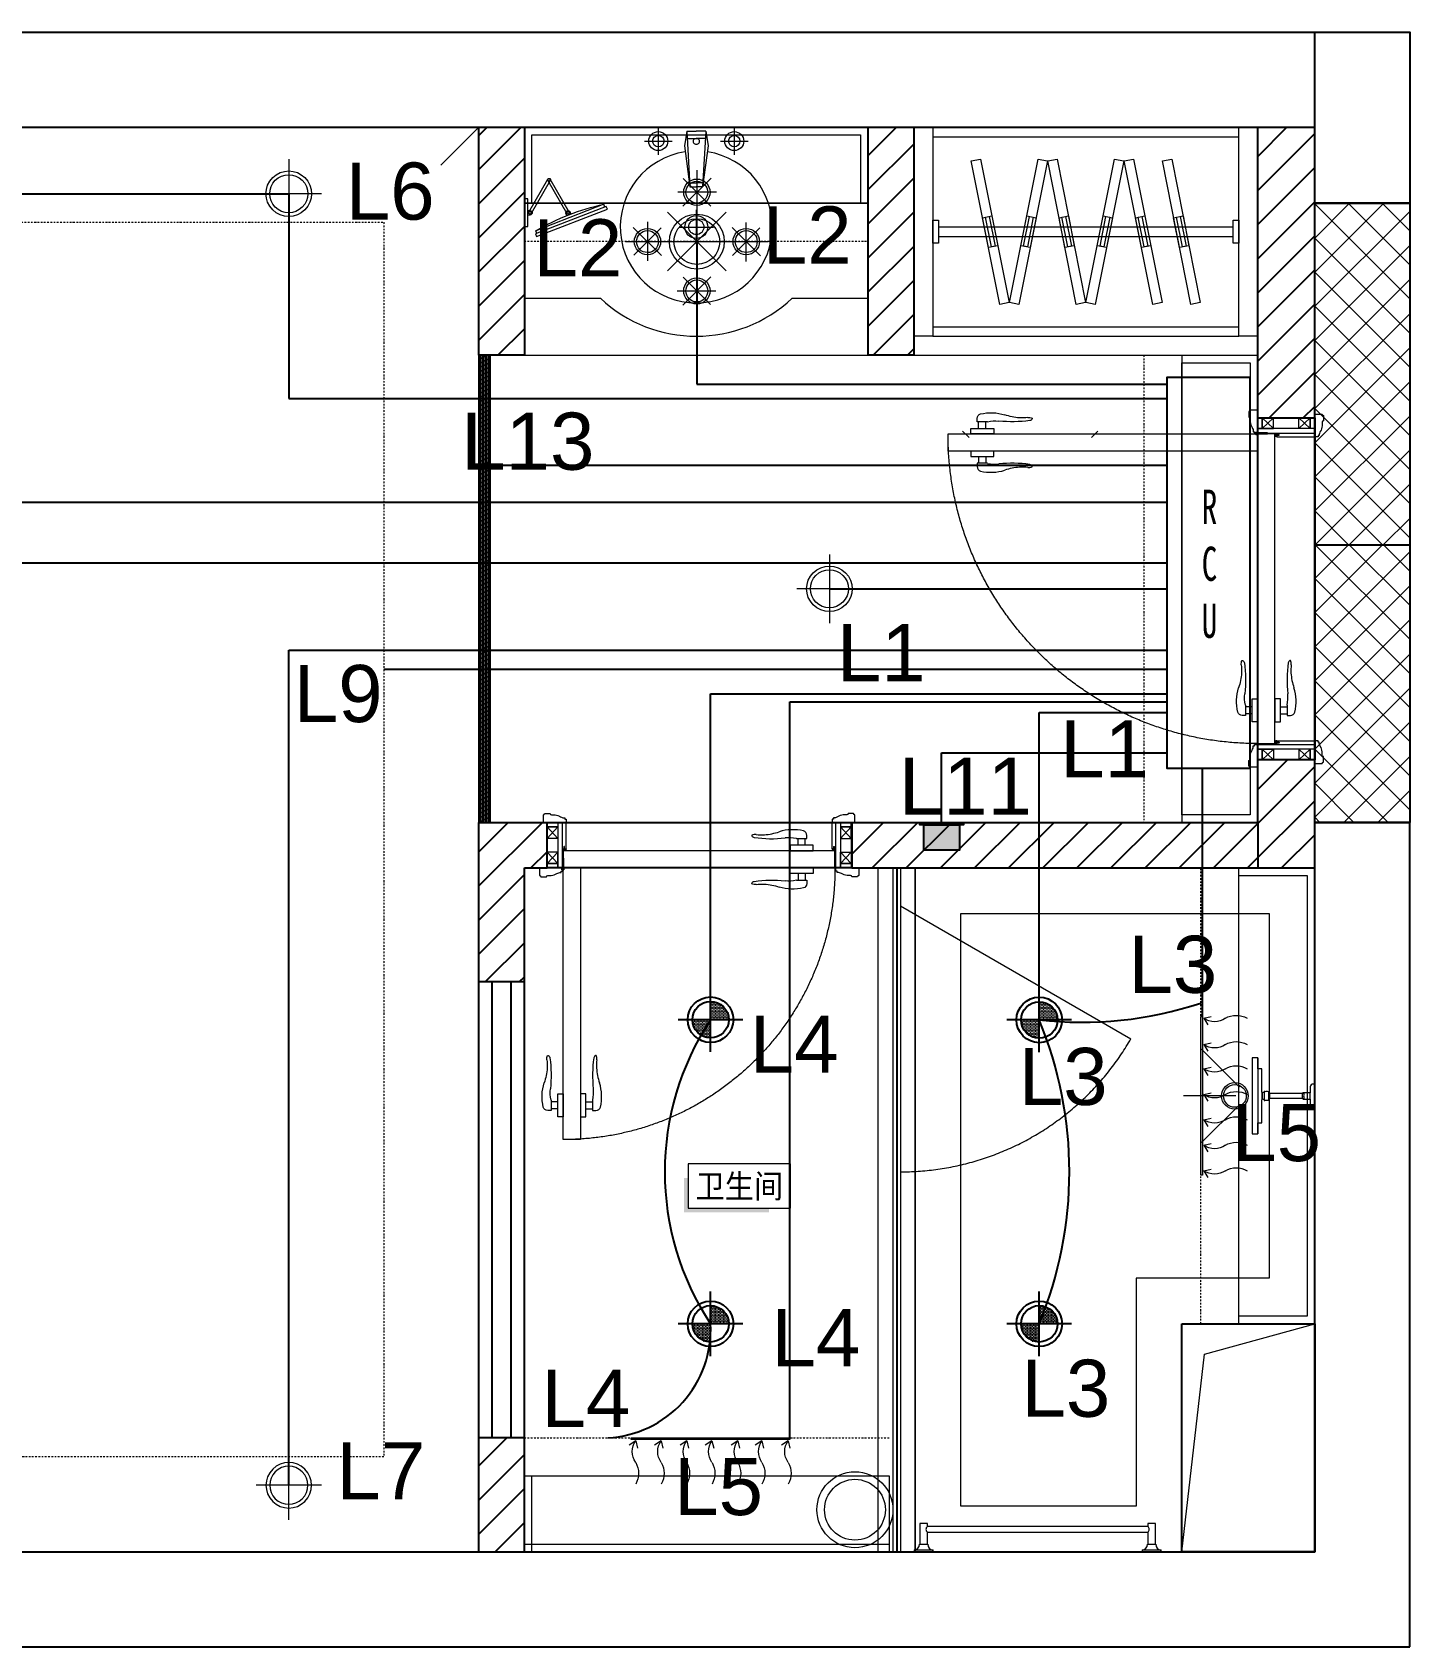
# Model space of a CAD drawing. Header units: millimetres. Extents: x 130143 to 328923, y 19139 to 134795.
# Drawn here: x 186098 to 191535, y 30857 to 37232 of the extents above; entities that cross this region are included whole.
import ezdxf
from ezdxf.enums import TextEntityAlignment as Align

# ---------------------------------------------------------------- set-up
doc = ezdxf.new("R2010")
doc.units = ezdxf.units.MM
doc.header["$LTSCALE"] = 10
for name, pattern in [('ACAD_ISO03W100', [30, 12, -18]), ('DASH', [8.89, 6.35, -2.54]), ('DASHDOT2', [12.7, 6.35, -3.175, 0, -3.175]), ('DOTE', [61.468, 50.8, -5.08, 0.508, -5.08]), ('HIDDEN', [9.525, 6.35, -3.175])]:
    doc.linetypes.add(name, pattern=pattern)
doc.layers.get('Defpoints').update_dxf_attribs({"color": 250})
for name, color, linetype in [('EM-开关插座(0.12)-DOM', 61, 'Continuous'), ('T★★05-天花灯具', 4, 'Continuous'), ('WALL_NEW【新建墙体】', 4, 'Continuous'), ('WALL_REMOVE【拆除墙体】', 6, 'Continuous'), ('WALL【墙体】', 7, 'Continuous'), ('新建墙体图', 255, 'Continuous')]:
    doc.layers.add(name, color=color, linetype=linetype)
for name, color, linetype, lineweight in [('FC-Doorsill【门槛线】', 8, 'Continuous', 0), ('FC-Hatch【平面填充】', 250, 'Continuous', 0), ('FC-Material【地坪分割线】', 138, 'Continuous', 0), ('FF-Door【门】', 51, 'Continuous', 0), ('FF-FIXT【洁具】', 31, 'Continuous', 0), ('FF-MT【门套】', 20, 'Continuous', 0), ('FF-Text【平面文字】', 2, 'Continuous', 0), ('FF-【活动成品家具】', 51, 'Continuous', 0), ('Fine【细线】', 250, 'Continuous', 0), ('RC-Lamplight【灯带】', 205, 'DASHDOT2', 0), ('RC-Lamps【天花灯具】', 2, 'Continuous', 0), ('RC-Modelling【天花造型】', 30, 'Continuous', 0), ('邦威智能化', 7, 'Continuous', 18)]:
    doc.layers.add(name, color=color, linetype=linetype, lineweight=lineweight)
doc.styles.get("Standard").update_dxf_attribs({"font": 'arial.ttf'})
doc.styles.add('文字', font='')
doc.styles.add('标准', font='', dxfattribs={"width": 0.667})
doc.styles.get('文字').set_extended_font_data('SimSun')
doc.styles.get('标准').set_extended_font_data('仿宋_gb2312')

# ---------------------------------------------------------------- blocks, each defined once
blk = doc.blocks.new('花洒平面')
at = {"color": 8}
for p, q in [((0, 207.8), (0, 345.7)), ((-23.2, 198.2), (-122.7, 297.6)), ((23.2, 198.2), (122.7, 297.6)), ((100, 150), (-100, 150)), ((10, 139.4), (-10, 139.4)), ((9.5, 133.4), (-9.5, 133.4)), ((7.6, 138.4), (-7.5, 138.4)), ((11, 121.4), (-11, 121.4)), ((6, 119.4), (-6, 119.4)), ((-8.5, 12), (8.5, 12)), ((-6.5, 32), (6.5, 32))]:
    blk.add_line(p, q, dxfattribs=at)
blk.add_lwpolyline([(11, 131.4, 0.992115), (11, 133.4), (9.5, 133.4, 0.130917), (7.6, 138.4), (9.5, 138.4, 0.413995), (10, 139.4), (71.3, 139.4), (71.3, 150), (100, 150), (100, 165), (-100, 165), (-100, 150), (-71.3, 150), (-71.3, 139.4), (-10, 139.4, 0.413995), (-9.5, 138.4), (-7.5, 138.4, 0.130917), (-9.5, 133.4), (-11, 133.4, 0.992115), (-11, 131.4, 0.003958), (-11, 131.4, 0.080962), (-11, 121.4, 1), (-11, 119.4), (-6, 119.4), (-6, 32), (-6.5, 32, 0.414214), (-8.5, 30), (-8.5, 12), (-21, 12, 0.261972), (-31, 7), (-31, 0), (31, 0), (31, 7, 0.261972), (21, 12), (8.5, 12), (8.5, 30, 0.414214), (6.5, 32), (6, 32), (6, 119.4), (11, 119.4, 1), (11, 121.4, 0.080962), (11, 131.4)], format="xyb")
blk.add_lwpolyline([(8.5, 30, -0.375464), (2.6, 29, 0.238002), (-2.6, 29, -0.375464), (-8.5, 30)], format="xyb", dxfattribs=at)
for radius in [35, 30]:
    blk.add_circle((0, 210), radius, dxfattribs=at)
blk = doc.blocks.new('DOORBLK101')
blk.add_line((-0.5, 0), (0, 0.866))
at = {"color": 8, "linetype": 'HIDDEN', "ltscale": 10}
blk.add_arc((-0.5, 0), 1, 0, 60, dxfattribs=at)
blk = doc.blocks.new('hlw_3_1200_120')
for p, q in [((-0.5, 0.05), (0.5, 0.05)), ((-0.5, -0.05), (0.5, -0.05))]:
    blk.add_line(p, q)
at = {"linetype": 'HIDDEN', "ltscale": 15}
for p, q in [((-0.5, 0.0208), (0.5, 0.0208)), ((-0.5, -0.0208), (0.5, -0.0208))]:
    blk.add_line(p, q, dxfattribs=at)
blk = doc.blocks.new('门套线03')
at = {"ltscale": 100}
blk.add_lwpolyline([(60, 0), (60, 19.7, -0.339185), (56.6, 23.1), (42, 23.1, -0.360475), (38.5, 19.7), (29.2, 19.7, 0.137802), (14.5, 14.7, -0.16589), (3.4, 11.9), (3.4, 8.7), (0, 8.7), (0, 0)], format="xyb", close=True, dxfattribs=at)
blk = doc.blocks.new('HL_Door_Hinge')
at = {"color": 0, "linetype": 'DOTE', "ltscale": 0.04}
for p, q in [((-4, 3), (4, 3)), ((0, -1), (0, 7))]:
    blk.add_line(p, q, dxfattribs=at)
at = {"color": 0, "linetype": 'DASH', "ltscale": 5}
for p, q in [((-2, -26), (-2, 0.8)), ((-0.5, -26), (-0.5, 0)), ((0.5, -26), (0.5, 0)), ((2, -26), (2, 0.8)), ((-0.5, -26), (-2, -26)), ((0.5, -26), (2, -26))]:
    blk.add_line(p, q, dxfattribs=at)
for radius in [3, 2]:
    blk.add_circle((0, 3), radius, dxfattribs=at)
blk = doc.blocks.new('HL_Door_Seal')
at = {"color": 0}
for p, q in [((5, 0), (-5, 0)), ((-1, 6), (-0.5, 6.5)), ((-1, 6), (-0.5, 6)), ((-1, 5.5), (-0.5, 6)), ((-1, 5.5), (-0.5, 5.5)), ((-1, 5), (-0.5, 5.5)), ((-1, 4.5), (-0.5, 5)), ((-1, 5), (-0.5, 5)), ((-1, 4.5), (-0.5, 4.5)), ((-1, 4), (-0.5, 4.5)), ((-1, 4), (-0.5, 4)), ((-1, 3.5), (-0.5, 4)), ((-1, 3.5), (-0.5, 3.5)), ((-1, 3), (-0.5, 3.5)), ((-1, 3), (-0.5, 3)), ((-1, 2.5), (-0.5, 3)), ((-1, 2.5), (-0.5, 2.5)), ((-1, 2), (-0.5, 2.5)), ((-1, 2), (-0.5, 2)), ((-1, 1.5), (-0.5, 2)), ((-1, 1.5), (-0.5, 1.5)), ((-1, 1), (-0.5, 1.5)), ((-1, 1), (-0.5, 1)), ((-1, 0.5), (-0.5, 1)), ((-1, 0.5), (-0.5, 0.5)), ((-1, 0), (-0.5, 0.5)), ((-0.5, 6.5), (0.5, 6.5)), ((1, 6), (0.5, 6.5)), ((1, 6), (0.5, 6)), ((1, 5.5), (0.5, 6)), ((1, 5.5), (0.5, 5.5)), ((1, 5), (0.5, 5.5)), ((1, 5), (0.5, 5)), ((1, 4.5), (0.5, 5)), ((1, 4.5), (0.5, 4.5)), ((1, 4), (0.5, 4.5)), ((1, 4), (0.5, 4)), ((1, 3.5), (0.5, 4)), ((1, 3.5), (0.5, 3.5)), ((1, 3), (0.5, 3.5)), ((1, 3), (0.5, 3)), ((1, 2.5), (0.5, 3)), ((1, 2.5), (0.5, 2.5)), ((1, 2), (0.5, 2.5)), ((1, 2), (0.5, 2)), ((1, 1.5), (0.5, 2)), ((1, 1.5), (0.5, 1.5)), ((1, 1), (0.5, 1.5)), ((1, 1), (0.5, 1)), ((1, 0.5), (0.5, 1)), ((1, 0.5), (0.5, 0.5)), ((1, 0), (0.5, 0.5))]:
    blk.add_line(p, q, dxfattribs=at)
blk.add_lwpolyline([(-3.9, -1, 0.774597), (3.9, -1)], format="xyb", close=True, dxfattribs=at)
blk.add_arc((0, 0), 5, 180, 0.0005, dxfattribs=at)
blk = doc.blocks.new('门把手02')
at = {"color": 250}
for p, q in [((-30.4, 14.6), (-15.2, 14.6)), ((-30.4, 0), (-30.4, 14.6)), ((30.4, 0), (-30.4, 0)), ((-15.2, 14.6), (19.6, 14.6)), ((-15.2, 14.6), (19.6, 14.6)), ((-13.5, 32.2), (-13.5, 40.9)), ((12.9, 32.2), (-13.5, 32.2)), ((-9.4, 14.6), (-9.4, 32.2)), ((9.4, 14.6), (9.4, 32.2)), ((19.6, 14.6), (30.4, 14.6)), ((30.4, 14.6), (30.4, 0))]:
    blk.add_line(p, q, dxfattribs=at)
at = {"color": 250, "extrusion": (0, 0, -1)}
for centre, major_axis, start_param, end_param in [((-1.3, 40.9), (-8.59, 8.59), 5.497787, 6.813202), ((23.4, -64.1), (-0.1, 120), -0.233047, 0.306451), ((107.8, 189.2), (1.8, 147), 3.194781, 3.464277), ((105.2, 172), (-91.7, 91.7), 3.813778, 3.981187), ((122.5, 24), (-13.7, 13.7), 0.647464, 1.248663), ((12.9, 37.2), (3.58, 3.58), 2.124304, 2.356194), ((33.8, -51.4), (0, 86), -0.231441, 0.114669), ((79.3, 368.4), (-0.1, 336.3), 3.005111, 3.247916), ((124, 43.6), (5.92, 5.92), 1.238085, 2.228964), ((130.6, 40.4), (-0.729, 0.729), 1.325662, 2.819982)]:
    blk.add_ellipse(centre, major_axis=major_axis, ratio=1, start_param=start_param, end_param=end_param, dxfattribs=at)
blk = doc.blocks.new('hld_1_720_120_门把手02_门套线03_45_0_0_3_40_0_1_1')
at = {"layer": 'FC-Doorsill【门槛线】'}
for p, q in [((-0.5, 0.075), (0.5, 0.075)), ((-0.5, -0.075), (0.5, -0.075))]:
    blk.add_line(p, q, dxfattribs=at)
at = {"layer": 'FF-Door【门】'}
blk.add_lwpolyline([(-0.446875, 0.075), (-0.390625, 0.075), (-0.390625, 0.96875), (-0.446875, 0.96875)], close=True, dxfattribs=at)
at = {"layer": 'FF-Door【门】', "color": 250, "linetype": 'ACAD_ISO03W100', "ltscale": 0.104167}
blk.add_lwpolyline([(-0.446875, 0.075), (0.446875, 0.075), (0.446875, 0.01875), (-0.446875, 0.01875)], close=True, dxfattribs=at)
at = {"layer": 'FF-Door【门】', "color": 8, "linetype": 'HIDDEN', "ltscale": 60}
blk.add_arc((-0.446875, 0.075), 0.89375, 0, 90, dxfattribs=at)
at = {"layer": 'FF-MT【门套】', "color": 250}
for p, q in [((-0.465, 0.06), (-0.5, 0.0225)), ((-0.465, 0.0225), (-0.5, 0.06)), ((0.465, 0.06), (0.5, 0.0225)), ((0.465, 0.0225), (0.5, 0.06)), ((-0.5, -0.0225), (-0.465, -0.06)), ((-0.5, -0.06), (-0.465, -0.0225)), ((0.5, -0.0225), (0.465, -0.06)), ((0.5, -0.06), (0.465, -0.0225))]:
    blk.add_line(p, q, dxfattribs=at)
for points in [[(-0.5, 0.075), (-0.465, 0.075), (-0.465, 0.06), (-0.5, 0.06)], [(-0.465, 0.06), (-0.465, 0.0225), (-0.5, 0.0225), (-0.5, 0.06)], [(-0.465, 0.075), (-0.45, 0.075), (-0.45, -0.075), (-0.465, -0.075)], [(0.465, 0.075), (0.45, 0.075), (0.45, -0.075), (0.465, -0.075)], [(0.5, 0.075), (0.465, 0.075), (0.465, 0.06), (0.5, 0.06)], [(0.465, 0.06), (0.465, 0.0225), (0.5, 0.0225), (0.5, 0.06)], [(-0.5, -0.0225), (-0.5, -0.06), (-0.465, -0.06), (-0.465, -0.0225)], [(0.5, -0.0225), (0.5, -0.06), (0.465, -0.06), (0.465, -0.0225)], [(-0.5, -0.075), (-0.465, -0.075), (-0.465, -0.06), (-0.5, -0.06)], [(0.5, -0.075), (0.465, -0.075), (0.465, -0.06), (0.5, -0.06)]]:
    blk.add_lwpolyline(points, close=True, dxfattribs=at)
at = {"layer": 'FF-MT【门套】'}
for points in [[(-0.5, 0.075), (-0.45, 0.075), (-0.45, 0.0125), (-0.4375, 0.0125), (-0.4375, -0.075), (-0.5, -0.075)], [(0.5, 0.075), (0.45, 0.075), (0.45, 0.0125), (0.4375, 0.0125), (0.4375, -0.075), (0.5, -0.075)]]:
    blk.add_lwpolyline(points, close=True, dxfattribs=at)
at = {"layer": 'FF-Door【门】', "color": 250, "yscale": 0.00125, "zscale": 0.00125}
for name, p, xscale, rotation in [('门把手02', (-0.446875, 0.85625), -0.00125, 90.00000000000593), ('门把手02', (-0.390625, 0.85625), 0.00125, 270.0000000000178), ('HL_Door_Seal', (-0.44375, 0.0125), 0.00125, 180.0000000000119), ('HL_Door_Seal', (0.44375, 0.0125), -0.00125, 180)]:
    blk.add_blockref(name, p, dxfattribs=dict(at, xscale=xscale, rotation=rotation))
at = {"layer": 'FF-Door【门】', "color": 250, "zscale": 0.00125}
for name, p, xscale, yscale in [('门把手02', (0.3375, 0.075), -0.00125, 0.00125), ('HL_Door_Hinge', (-0.448437, 0.075), 0.00125, 0.00125), ('门把手02', (0.3375, 0.01875), -0.00125, -0.00125)]:
    blk.add_blockref(name, p, dxfattribs=dict(at, xscale=xscale, yscale=yscale))
at = {"layer": 'FF-MT【门套】', "zscale": 0.00125}
for p, xscale, yscale in [((-0.45, 0.075), -0.00125, 0.00125), ((0.45, 0.075), 0.00125, 0.00125), ((-0.4375, -0.075), -0.00125, -0.00125), ((0.4375, -0.075), 0.00125, -0.00125)]:
    blk.add_blockref('门套线03', p, dxfattribs=dict(at, xscale=xscale, yscale=yscale))
blk = doc.blocks.new('*U127')
at = {"color": 150}
blk.add_lwpolyline([(-5.38, -2.34), (5.38, -2.34), (5.38, 2.33), (-5.38, 2.33), (-5.38, -2.34)], dxfattribs=at)
at = {"color": 150, "ltscale": 4}
for points in [[(-5.38, 0.83), (-5.83, 0.83), (-5.38, -2.34), (-5.83, -2.79)], [(3.13, -2.34), (3.13, -2.79), (-5.38, -2.34), (-5.83, -2.79)]]:
    blk.add_solid(points, dxfattribs=at)
at = {"color": 2, "ltscale": 4, "style": '文字', "width": 0.9, "flags": 8}
blk.add_attdef('功能区文字', text='', height=2.5, dxfattribs=at).set_placement((0.01, -0.03), align=Align.MIDDLE_CENTER)
blk = doc.blocks.new('hld_1_820_150_门把手02_门套线03_45_0_0_3_40_0_1_1')
at = {"layer": 'FC-Doorsill【门槛线】'}
for p, q in [((-0.5, 0.0833), (0.5, 0.0833)), ((-0.5, -0.0833), (0.5, -0.0833))]:
    blk.add_line(p, q, dxfattribs=at)
at = {"layer": 'FF-Door【门】'}
blk.add_lwpolyline([(-0.4528, 0.0833), (-0.4028, 0.0833), (-0.4028, 0.9889), (-0.4528, 0.9889)], close=True, dxfattribs=at)
at = {"layer": 'FF-Door【门】', "color": 250, "linetype": 'ACAD_ISO03W100', "ltscale": 0.104167}
blk.add_lwpolyline([(-0.4528, 0.0833), (0.4528, 0.0833), (0.4528, 0.0333), (-0.4528, 0.0333)], close=True, dxfattribs=at)
at = {"layer": 'FF-Door【门】', "color": 8, "linetype": 'HIDDEN', "ltscale": 60}
blk.add_arc((-0.4528, 0.0833), 0.9056, 0, 90, dxfattribs=at)
at = {"layer": 'FF-MT【门套】', "color": 250}
for p, q in [((-0.4689, 0.07), (-0.5, 0.0367)), ((-0.4689, 0.0367), (-0.5, 0.07)), ((0.4689, 0.07), (0.5, 0.0367)), ((0.4689, 0.0367), (0.5, 0.07)), ((-0.5, -0.0367), (-0.4689, -0.07)), ((-0.5, -0.07), (-0.4689, -0.0367)), ((0.5, -0.0367), (0.4689, -0.07)), ((0.5, -0.07), (0.4689, -0.0367))]:
    blk.add_line(p, q, dxfattribs=at)
for points in [[(-0.5, 0.0833), (-0.4689, 0.0833), (-0.4689, 0.07), (-0.5, 0.07)], [(-0.4689, 0.07), (-0.4689, 0.0367), (-0.5, 0.0367), (-0.5, 0.07)], [(-0.4689, 0.0833), (-0.4556, 0.0833), (-0.4556, -0.0833), (-0.4689, -0.0833)], [(0.4689, 0.0833), (0.4556, 0.0833), (0.4556, -0.0833), (0.4689, -0.0833)], [(0.5, 0.0833), (0.4689, 0.0833), (0.4689, 0.07), (0.5, 0.07)], [(0.4689, 0.07), (0.4689, 0.0367), (0.5, 0.0367), (0.5, 0.07)], [(-0.5, -0.0367), (-0.5, -0.07), (-0.4689, -0.07), (-0.4689, -0.0367)], [(0.5, -0.0367), (0.5, -0.07), (0.4689, -0.07), (0.4689, -0.0367)], [(-0.5, -0.0833), (-0.4689, -0.0833), (-0.4689, -0.07), (-0.5, -0.07)], [(0.5, -0.0833), (0.4689, -0.0833), (0.4689, -0.07), (0.5, -0.07)]]:
    blk.add_lwpolyline(points, close=True, dxfattribs=at)
at = {"layer": 'FF-MT【门套】'}
for points in [[(-0.5, 0.0833), (-0.4556, 0.0833), (-0.4556, 0.0278), (-0.4444, 0.0278), (-0.4444, -0.0833), (-0.5, -0.0833)], [(0.5, 0.0833), (0.4556, 0.0833), (0.4556, 0.0278), (0.4444, 0.0278), (0.4444, -0.0833), (0.5, -0.0833)]]:
    blk.add_lwpolyline(points, close=True, dxfattribs=at)
at = {"layer": 'FF-Door【门】', "color": 250, "yscale": 0.001111111111111, "zscale": 0.001111111111111}
for name, p, xscale, rotation in [('门把手02', (-0.4528, 0.8889), -0.001111111111111, 90.00000000000593), ('门把手02', (-0.4028, 0.8889), 0.001111111111111, 270.0000000000178), ('HL_Door_Seal', (-0.45, 0.0278), 0.001111111111111, 180.0000000000119), ('HL_Door_Seal', (0.45, 0.0278), -0.001111111111111, 180)]:
    blk.add_blockref(name, p, dxfattribs=dict(at, xscale=xscale, rotation=rotation))
at = {"layer": 'FF-Door【门】', "color": 250, "zscale": 0.001111111111111}
for name, p, xscale, yscale in [('门把手02', (0.3556, 0.0833), -0.001111111111111, 0.001111111111111), ('HL_Door_Hinge', (-0.4542, 0.0833), 0.001111111111111, 0.001111111111111), ('门把手02', (0.3556, 0.0333), -0.001111111111111, -0.001111111111111)]:
    blk.add_blockref(name, p, dxfattribs=dict(at, xscale=xscale, yscale=yscale))
at = {"layer": 'FF-MT【门套】', "zscale": 0.001111111111111}
for p, xscale, yscale in [((-0.4556, 0.0833), -0.001111111111111, 0.001111111111111), ((0.4556, 0.0833), 0.001111111111111, 0.001111111111111), ((-0.4444, -0.0833), -0.001111111111111, -0.001111111111111), ((0.4444, -0.0833), 0.001111111111111, -0.001111111111111)]:
    blk.add_blockref('门套线03', p, dxfattribs=dict(at, xscale=xscale, yscale=yscale))
blk = doc.blocks.new('海龙_05069869')
at = {"layer": 'FF-FIXT【洁具】'}
blk.add_circle((0, 0), 100, dxfattribs=at)
at = {"layer": 'FF-FIXT【洁具】', "color": 9}
blk.add_circle((0, 0), 80, dxfattribs=at)
blk = doc.blocks.new('海龙工具_毛巾架平面')
at = {"linetype": 'ByBlock', "lineweight": 0}
for p, q in [((-323.6, 0.4), (-323.6, 4.4)), ((-275.6, 0.4), (-275.6, 4.4)), ((276.4, 0.4), (276.4, 4.4)), ((324.4, 0.4), (324.4, 4.4))]:
    blk.add_line(p, q, dxfattribs=at)
for points in [[(-289.6, 66.9), (-289.6, 74.4), (-309.6, 74.4), (-309.6, 20.4)], [(290.4, 66.9), (-289.6, 66.9)], [(-289.6, 20.2), (-289.6, 51.9)], [(-289.6, 51.9), (290.4, 51.9)], [(310.4, 20.2), (310.4, 74.4), (290.4, 74.4), (290.4, 66.9)], [(290.4, 51.9), (290.4, 20.4)]]:
    blk.add_lwpolyline(points)
for points in [[(-324.6, 4.4, 0.406293), (-310.6, 20.4), (-288.6, 20.4, 0.411692), (-274.6, 4.4)], [(275.4, 4.4, 0.406293), (289.4, 20.4), (311.4, 20.4, 0.411692), (325.4, 4.4)]]:
    blk.add_lwpolyline(points, format="xyb", dxfattribs=at)
for points in [[(-274.6, 0.4), (-274.6, 4.4), (-324.6, 4.4), (-324.6, 0.4)], [(325.4, 0.4), (325.4, 4.4), (275.4, 4.4), (275.4, 0.4)]]:
    blk.add_lwpolyline(points, close=True, dxfattribs=at)
at = {"color": 250}
for centre, start, end in [((-284.3, 59.4), 125.0015, 234.9985), ((285.2, 59.4), 305.0015, 54.9985)]:
    blk.add_arc(centre, 9.16, start, end, dxfattribs=at)
blk = doc.blocks.new('卫_毛巾架')
blk.add_blockref('海龙工具_毛巾架平面', (0, -0.4))
blk = doc.blocks.new('*U381', base_point=(20441.2, -29895.8))
for points in [[(20491.2, -30445.8), (20441.2, -30445.8), (20441.2, -29895.8), (20491.2, -29895.8)], [(21296.2, -29895.8), (21346.2, -29895.8), (21346.2, -30445.8), (21296.2, -30445.8)]]:
    blk.add_lwpolyline(points, close=True)
for points in [[(20491.2, -29895.8), (21296.2, -29895.8)], [(20491.2, -30445.8), (21296.2, -30445.8)]]:
    blk.add_lwpolyline(points)
at = {"color": 0}
for points in [[(20491.2, -29920.8), (21296.2, -29920.8)], [(20491.2, -30420.8), (21296.2, -30420.8)]]:
    blk.add_lwpolyline(points, dxfattribs=at)
at = {"color": 0, "linetype": 'DASH', "ltscale": 24}
for points in [[(20617, -29979.5), (20692.1, -30357.1), (20667.6, -30362), (20592.5, -29984.4)], [(20693.1, -30357.1), (20768.2, -29979.5), (20792.7, -29984.4), (20717.6, -30362)], [(20818.1, -29979.5), (20893.2, -30357.1), (20868.7, -30362), (20793.6, -29984.4)], [(20894.2, -30357.1), (20969.3, -29979.5), (20993.8, -29984.4), (20918.7, -30362)], [(21019.2, -29979.5), (21094.4, -30357.1), (21069.8, -30362), (20994.7, -29984.4)], [(21119.8, -29979.5), (21194.9, -30357.1), (21170.4, -30362), (21095.3, -29984.4)], [(20646.8, -30129.1), (20662.4, -30207.6), (20637.9, -30212.4), (20622.3, -30134)], [(20639.4, -30130.6), (20655, -30209), (20645.2, -30211), (20629.6, -30132.5)], [(20722.8, -30207.6), (20738.4, -30129.1), (20762.9, -30134), (20747.3, -30212.4)], [(20730.2, -30209), (20745.8, -30130.6), (20755.6, -30132.5), (20740, -30211)], [(20847.9, -30129.1), (20863.5, -30207.6), (20839, -30212.4), (20823.4, -30134)], [(20840.5, -30130.6), (20856.1, -30209), (20846.3, -30211), (20830.7, -30132.5)], [(20923.9, -30207.6), (20939.5, -30129.1), (20964, -30134), (20948.4, -30212.4)], [(20931.3, -30209), (20946.9, -30130.6), (20956.7, -30132.5), (20941.1, -30211)], [(21049, -30129.1), (21064.6, -30207.6), (21040.1, -30212.4), (21024.5, -30134)], [(21041.6, -30130.6), (21057.2, -30209), (21047.4, -30211), (21031.8, -30132.5)], [(21149.6, -30129.1), (21165.2, -30207.6), (21140.6, -30212.4), (21125, -30134)], [(21142.2, -30130.6), (21157.8, -30209), (21148, -30211), (21132.4, -30132.5)]]:
    blk.add_lwpolyline(points, close=True, dxfattribs=at)
at = {"color": 0}
for points in [[(20506.2, -30200.8), (20491.2, -30200.8), (20491.2, -30140.8), (20506.2, -30140.8)], [(21281.2, -30140.8), (21296.2, -30140.8), (21296.2, -30200.8), (21281.2, -30200.8)], [(21281.2, -30140.8), (21296.2, -30140.8), (21296.2, -30200.8), (21281.2, -30200.8)]]:
    blk.add_lwpolyline(points, close=True, dxfattribs=at)
at = {"color": 0, "linetype": 'DASH', "ltscale": 24}
for points in [[(20506.2, -30158.3), (21281.2, -30158.3)], [(20506.2, -30183.3), (21281.2, -30183.3)]]:
    blk.add_lwpolyline(points, dxfattribs=at)
blk = doc.blocks.new('洗手台40')
at = {"color": 8}
for p, q in [((231.3, 300), (158.3, 300)), ((194.8, 336.5), (194.8, 263.5)), ((-31.3, 245.1), (-31.3, 154.9)), ((182.2, 231.4), (74.6, 216.7)), ((221.1, 225), (74.6, 216.7)), ((74.6, 216.7), (74.6, 200)), ((84.7, 217.2), (84.7, 200)), ((221.1, 225), (182.2, 231.4)), ((201.4, 223.9), (201.4, 200)), ((221.1, 225), (221.1, 200)), ((13.8, 200), (-76.3, 200)), ((74.6, 183.3), (74.6, 200)), ((221.1, 175), (74.6, 183.3)), ((182.2, 168.6), (74.6, 183.3)), ((84.7, 182.8), (84.7, 200)), ((221.1, 175), (182.2, 168.6)), ((201.4, 176.1), (201.4, 200)), ((221.1, 175), (221.1, 200)), ((194.8, 136.5), (194.8, 63.5)), ((231.3, 100), (158.3, 100))]:
    blk.add_line(p, q, dxfattribs=at)
for centre, radius in [((194.8, 300), 25), ((194.8, 300), 15), ((-31.3, 200), 30), ((-31.3, 200), 20), ((194.8, 100), 25), ((194.8, 100), 15)]:
    blk.add_circle(centre, radius, dxfattribs=at)
blk.add_arc((-31.3, 200), 200, 8.4238, 351.5762)
for centre, start, end in [((194, 201.2), 350.5252, 189.4748), ((194, 198.8), 170.5252, 9.4748)]:
    blk.add_arc(centre, 7.19, start, end, dxfattribs=at)
blk = doc.blocks.new('刮须镜平面')
at = {"color": 0, "ltscale": 0.4}
for p, q in [((-118.2, 1.9), (-68.3, 88.4)), ((-11.7, 1.9), (-61.6, 88.4)), ((-61.6, 84.6), (-111.6, -1.9)), ((-68.3, 84.6), (-18.3, -1.9)), ((-218.4, 9.3), (-215.7, 16.4)), ((-32.2, -63), (-218.4, 9.3)), ((-215.7, 16.4), (-29.4, -55.8)), ((-212.1, 15), (-209.3, 22.2)), ((-209.3, 22.2), (-30.2, -47.3)), ((-122.3, -3.3), (-120.3, 2.1)), ((-9.2, 5.8), (-15, 5.8)), ((-9.2, 36.5), (0, 36.5)), ((-9.2, -36.5), (-9.2, 36.5)), ((0, 36.5), (0, -36.5)), ((-111.6, -7.5), (-109.5, -2.1)), ((-9.2, -5.8), (-15, -5.8)), ((0, -36.5), (-9.2, -36.5)), ((-33, -54.4), (-30.2, -47.3)), ((-29.4, -55.8), (-32.2, -63))]:
    blk.add_line(p, q, dxfattribs=at)
for centre in [(-64.9, 86.5), (-114.9, 0), (-15, 0)]:
    blk.add_circle(centre, 3.07, dxfattribs=at)
for centre, radius, start, end in [((-64.9, 86.5), 3.84, 30, 210), ((-64.9, 86.5), 3.84, 330, 150), ((-335.4, -568.2), 603.7, 59.6373, 77.9472), ((-114.9, 0), 5.76, 338.7922, 158.7922), ((-114.9, 0), 3.84, 150, 330), ((-15, 0), 5.76, 90, 270), ((-15, 0), 3.84, 210, 30)]:
    blk.add_arc(centre, radius, start, end, dxfattribs=at)
blk = doc.blocks.new('灯_圆形筒灯')
at = {"color": 251, "linetype": 'DOTE', "ltscale": 43.504693}
blk.add_line((0, 90.6), (0, -90.6), dxfattribs=at)
at = {"color": 251, "linetype": 'DOTE', "ltscale": 41.297046}
blk.add_line((86, 0), (-86, 0), dxfattribs=at)
blk.add_ellipse((0, 0), major_axis=(-42.4, 42.4), ratio=1, start_param=2.355868237233173, end_param=8.639053544412759)
at = {"color": 251}
blk.add_ellipse((0, 0), major_axis=(35.4, 35.4), ratio=1, start_param=5.498714316925571, end_param=11.78189962410516, dxfattribs=at)
blk = doc.blocks.new('大吊灯')
at = {"color": 8}
for p, q in [((0, 376.2), (0, -376.2)), ((104.1, 259.9), (-100.7, 259.9)), ((74.5, 334.4), (-73.6, 186.3)), ((72.9, 187), (-72, 331.9)), ((-259.9, 104.1), (-259.9, -100.7)), ((154.2, -154.2), (-154.2, 154.2)), ((154.2, 154.2), (-154.2, -154.2)), ((259.9, -104.1), (259.9, 100.7)), ((-376.2, 0), (376.2, 0)), ((-334.4, 74.5), (-186.3, -73.6)), ((-187, 72.9), (-331.9, -72)), ((334.4, -74.5), (186.3, 73.6)), ((187, -72.9), (331.9, 72)), ((-74.5, -334.4), (73.6, -186.3)), ((-72.9, -187), (72, -331.9)), ((-104.1, -259.9), (100.7, -259.9))]:
    blk.add_line(p, q, dxfattribs=at)
for centre, major_axis, start_param, end_param in [((0, 259.9), (0, 69.3), -1.570342718129233, 4.712842589050354), ((0, 0), (0, 144.4), 4.712226, 10.995411), ((-259.9, 0), (0, 69.3), 4.712260247178279, 10.99544555435786), ((259.9, 0), (0, 69.3), 4.711943, 10.995128), ((0, -259.9), (0, 69.3), -1.570342718129233, 4.712842589050354)]:
    blk.add_ellipse(centre, major_axis=major_axis, ratio=1, start_param=start_param, end_param=end_param)
for centre, major_axis, start_param, end_param in [((0, 259.9), (0.1, 57.8), -1.569728, 4.713457), ((0, 0), (0, 120.3), -1.570528, 4.712657), ((-259.9, 0), (0, 57.8), 4.711804, 10.994989), ((259.9, 0), (0, 57.8), 4.712315, 10.9955), ((0, -259.9), (0.1, 57.8), -1.569728, 4.713457)]:
    blk.add_ellipse(centre, major_axis=major_axis, ratio=1, start_param=start_param, end_param=end_param, dxfattribs=at)
blk = doc.blocks.new('排气')
at = {"lineweight": 0}
blk.add_hatch(color=256, dxfattribs=at).paths.add_polyline_path([(5.5, 266.1), (0, 266.1), (0, -266.1), (5.5, -266.1)])
for p, q in [((10.1, 250.8), (24.3, 273.1)), ((10.1, 250.8), (35.1, 245.1)), ((10.1, 165.3), (24.3, 187.7)), ((10.1, 165.3), (35.1, 159.7)), ((10.1, 79.9), (24.3, 102.2)), ((10.1, 79.9), (35.1, 74.2)), ((10.1, -4.8), (24.3, 17.5)), ((10.1, -4.8), (35.1, -10.5)), ((10.1, -91.2), (24.3, -68.8)), ((10.1, -91.2), (35.1, -96.8)), ((10.1, -172.1), (24.3, -149.8)), ((10.1, -172.1), (35.1, -177.8)), ((10.1, -260.1), (24.3, -237.8)), ((10.1, -260.1), (35.1, -265.8))]:
    blk.add_line(p, q, dxfattribs=at)
blk.add_lwpolyline([(5.5, 266.1), (0, 266.1), (0, -266.1), (5.5, -266.1)], close=True, dxfattribs=at)
for centre, major_axis, start_param, end_param in [((46.3, 199.4), (44.5, 44.5), 0.170276, 1.40052), ((118.9, 313.4), (51.2, -51.2), 4.972928, 6.022646), ((46.3, 114), (44.5, 44.5), 0.170276, 1.40052), ((118.9, 228), (51.2, -51.2), 4.972928, 6.022646), ((46.3, 28.5), (44.5, 44.5), 0.170276, 1.40052), ((118.9, 142.5), (51.2, -51.2), 4.972928, 6.022646), ((46.3, -56.2), (44.5, 44.5), 0.170276, 1.40052), ((118.9, 57.8), (51.2, -51.2), 4.972928, 6.022646), ((46.3, -142.5), (44.5, 44.5), 0.170276, 1.40052), ((118.9, -28.5), (51.2, -51.2), 4.972928, 6.022646), ((46.3, -223.5), (44.5, 44.5), 0.170276, 1.40052), ((118.9, -109.5), (51.2, -51.2), 4.972928, 6.022646), ((46.3, -311.5), (44.5, 44.5), 0.170276, 1.40052), ((118.9, -197.5), (51.2, -51.2), 4.972928, 6.022646)]:
    blk.add_ellipse(centre, major_axis=major_axis, ratio=1, start_param=start_param, end_param=end_param, dxfattribs=at)
blk = doc.blocks.new('海龙_05068579')
at = {"layer": 'T★★05-天花灯具'}
h = blk.add_hatch(dxfattribs=at)
h.set_pattern_fill('DOTS', color=250, scale=300.055998, style=0)
h.set_pattern_definition([(0, (-1006.7902, 1050.705), (1.905356, 3.810711), [0, -3.810711])])
edge = h.paths.add_edge_path()
edge.add_line((0, 48), (0, 0))
edge.add_line((0, 0), (48, 0))
edge.add_ellipse((0, 0), major_axis=(33.9, 33.9), ratio=1, start_angle=315, end_angle=405)
edge = h.paths.add_edge_path()
edge.add_line((0, 0), (-48, 0))
edge.add_ellipse((0, 0), major_axis=(33.9, 33.9), ratio=1, start_angle=135, end_angle=225)
edge.add_line((0, -48), (0, 0))
at = {"layer": 'T★★05-天花灯具', "color": 8}
for p, q in [((0, -85), (0, 85)), ((85, 0), (-85, 0))]:
    blk.add_line(p, q, dxfattribs=at)
at = {"layer": 'T★★05-天花灯具'}
blk.add_ellipse((0, 0), major_axis=(42.4, 42.4), ratio=1, start_param=5.497787, end_param=11.780972, dxfattribs=at)
at = {"layer": 'T★★05-天花灯具', "color": 8}
blk.add_ellipse((0, 0), major_axis=(33.9, 33.9), ratio=1, start_param=5.497787, end_param=11.780972, dxfattribs=at)
blk = doc.blocks.new('A$C0BEE72F1')
at = {"layer": 'EM-开关插座(0.12)-DOM'}
blk.add_hatch(color=250, dxfattribs=at).paths.add_polyline_path([(8, 55), (8, 5), (78, 5), (78, 55)])
for points in [[(78, 5), (78, 55), (8, 55), (8, 5)], [(0, 0), (86, 0), (86, 5), (0, 5)]]:
    blk.add_lwpolyline(points, close=True, dxfattribs=at)

msp = doc.modelspace()

# ---------------------------------------------------------------- hatches: boundary and pattern name
at = {"layer": 'FC-Hatch【平面填充】'}
h = msp.add_hatch(dxfattribs=at)
h.set_pattern_fill('ANSI37', color=8, scale=30, style=0)
h.set_pattern_definition([(45, (191160.19, 36557.45), (-67.352, 67.352), []), (135, (191160.19, 36557.45), (-67.352, -67.352), [])])
h.paths.add_polyline_path([(191535.19152, 36557.44902), (191160.19152, 36557.44902)])
h.paths.add_polyline_path([(191535.19152, 35207.44902), (191160.19152, 35207.44902), (191160.19152, 34112.51644), (191535.19152, 34112.51644)])
h = msp.add_hatch(dxfattribs=at)
h.set_pattern_fill('ANSI37', color=8, scale=30, style=0)
h.set_pattern_definition([(45, (191160.19, 35207.45), (-67.352, 67.352), []), (135, (191160.19, 35207.45), (-67.352, -67.352), [])])
h.paths.add_polyline_path([(191535.19152, 36557.44902), (191160.19152, 36557.44902), (191160.19152, 35207.44902), (191535.19152, 35207.44902)])
at = {"layer": 'FC-Material【地坪分割线】'}
h = msp.add_hatch(dxfattribs=at)
h.set_pattern_fill('胶合板', color=8, scale=0.045, angle=90, pattern_type=2)
h.set_pattern_definition([(135, (187859.097, 34112.516), (-8.46407, -8.46407), []), (90, (187863.192, 34112.516), (-11.25, 7e-16), []), (90, (187856.442, 34112.516), (-11.25, 7e-16), [])])
h.paths.add_polyline_path([(187905.19152, 35957.44902), (187860.19152, 35957.44902), (187860.19152, 34112.51644), (187905.19152, 34112.51644)])
at = {"layer": 'WALL_NEW【新建墙体】'}
h = msp.add_hatch(dxfattribs=at)
h.set_pattern_fill('ANSI31', color=8, scale=30, style=0)
h.set_pattern_definition([(45, (181335.19, 35957.45), (-67.3519, 67.3519), [])])
h.paths.add_polyline_path([(181455.19152, 36857.44902), (181335.19152, 36857.44902), (181335.19152, 35957.44902), (181455.19152, 35957.44902)])
h.paths.add_polyline_path([(181455.19152, 32132.44902), (181335.19152, 32132.44902), (181335.19152, 31232.44902), (181455.19152, 31232.44902)])
h.paths.add_polyline_path([(188130.19152, 34112.51644), (187860.19152, 34112.51644), (187860.19152, 33482.48273), (188040.19152, 33482.48273), (188040.19152, 33932.51644), (188130.19152, 33932.51644)])
h.paths.add_polyline_path([(188040.19152, 36857.44902), (187860.19152, 36857.44902), (187860.19152, 35957.44902), (188040.19152, 35957.44902)])
h.paths.add_polyline_path([(188040.19152, 31682.48273), (187860.19152, 31682.48273), (187860.19152, 31232.44902), (188040.19152, 31232.44902)])
h.paths.add_polyline_path([(191160.19152, 34359.98273), (190935.19152, 34359.98273), (190935.19152, 34112.51644), (189333.39327, 34112.51644), (189333.39327, 33932.51644), (191160.19152, 33932.51644)])
h.paths.add_polyline_path([(189577.69152, 36857.44902), (189397.69152, 36857.44902), (189397.69152, 35957.44902), (189577.69152, 35957.44902)])
h = msp.add_hatch(dxfattribs=at)
h.set_pattern_fill('ANSI31', color=8, scale=30, style=0)
h.set_pattern_definition([(45, (190980.19, 35709.98), (-67.352, 67.352), [])])
h.paths.add_polyline_path([(191160.19152, 36857.44902), (190935.19152, 36857.44902), (190935.19152, 35709.98273), (191160.19152, 35709.98273)])

# ---------------------------------------------------------------- linework, layer by layer
at = {"layer": 'Defpoints'}
msp.add_line((189510.19152, 33932.51644), (189510.19152, 31232.44902), dxfattribs=at)
at = {"layer": 'FC-Material【地坪分割线】', "color": 8}
msp.add_lwpolyline([(187860.19152, 35957.44902), (187905.19152, 35957.44902), (187905.19152, 34112.51644), (187860.19152, 34112.51644)], close=True, dxfattribs=at)
at = {"layer": 'FC-Material【地坪分割线】'}
for points in [[(189436.79239, 33932.51644), (189583.59065, 33932.51644), (189583.59065, 31232.44902), (189436.79239, 31232.44902)], [(189763.59065, 33752.51644), (190980.19152, 33752.51644), (190980.19152, 32312.44902), (190455.19152, 32312.44902), (190455.19152, 31412.44902), (189763.59065, 31412.44902)]]:
    msp.add_lwpolyline(points, close=True, dxfattribs=at)
msp.add_lwpolyline([(189583.59065, 33932.51644), (191160.19152, 33932.51644), (191160.19152, 32132.44902), (190635.19152, 32132.44902), (190635.19152, 31232.44902), (189583.59065, 31232.44902), (189583.59065, 33932.51644)], dxfattribs=at)
at = {"layer": 'FF-FIXT【洁具】'}
for p, q in [((189495.19152, 33932.51644), (189495.19152, 31232.44902)), ((189525.19152, 33932.51644), (189525.19152, 31232.44902))]:
    msp.add_line(p, q, dxfattribs=at)
at = {"layer": 'FF-FIXT【洁具】', "color": 9}
msp.add_line((189510.19152, 33932.51644), (189510.19152, 31232.44902), dxfattribs=at)
at = {"layer": 'FF-FIXT【洁具】'}
msp.add_lwpolyline([(188340.19162, 36182.44902, 0.396039604), (189097.69162, 36182.44902), (189397.69162, 36182.44902), (189397.69162, 36857.44902), (188040.19162, 36857.44902), (188040.19162, 36182.44902)], format="xyb", close=True, dxfattribs=at)
at = {"layer": 'Fine【细线】', "color": 250}
msp.add_lwpolyline([(190635.19152, 31232.44902), (190725.19152, 32012.44902), (191160.19152, 32132.44902)], dxfattribs=at)
at = {"layer": 'RC-Lamplight【灯带】', "ltscale": 0.1}
for p, q in [((188040.19121, 36407.44892), (189397.69121, 36407.44892)), ((190485.19121, 35957.44892), (190485.19121, 34112.51634)), ((190710.19121, 32132.44892), (190710.19121, 33932.51634)), ((188040.19121, 31682.44892), (189480.19121, 31682.44892))]:
    msp.add_line(p, q, dxfattribs=at)
msp.add_lwpolyline([(181830.19121, 36482.44892), (187485.19121, 36482.44892), (187485.19121, 31607.44892), (181830.19121, 31607.44892)], close=True, dxfattribs=at)
at = {"layer": 'RC-Modelling【天花造型】', "color": 8}
for p, q in [((187860.19121, 36857.44892), (187710.19121, 36707.44892)), ((189770.3677, 35657.44892), (189795.8677, 35631.94892)), ((190304.30045, 35657.44892), (190278.80045, 35631.94892))]:
    msp.add_line(p, q, dxfattribs=at)
at = {"layer": 'RC-Modelling【天花造型】'}
for p, q in [((188040.19121, 36557.44892), (189397.69121, 36557.44892)), ((190635.19121, 35957.44892), (190635.19121, 34112.51634)), ((190635.19121, 35957.44892), (190935.19121, 35957.44892)), ((190935.19121, 35957.44892), (190935.19121, 34112.51634)), ((190860.19121, 32132.44892), (190860.19121, 33932.51634)), ((188040.19121, 31532.44892), (189480.19121, 31532.44892)), ((188040.19121, 31262.44892), (189480.19121, 31262.44892))]:
    msp.add_line(p, q, dxfattribs=at)
for points in [[(181455.19121, 36857.44892), (187860.19121, 36857.44892), (187860.19121, 31232.44892), (181455.19121, 31232.44892)], [(181455.19121, 36857.44892), (187860.19121, 36857.44892), (187860.19121, 31232.44892), (181455.19121, 31232.44892)], [(188040.19121, 36857.44892), (189397.69121, 36857.44892), (189397.69121, 36557.44892), (188040.19121, 36557.44892)], [(188070.19121, 36827.44892), (189367.69121, 36827.44892), (189367.69121, 36557.44892), (188070.19121, 36557.44892)], [(187860.19121, 35957.44892), (190635.19121, 35957.44892), (190635.19121, 34112.51634), (187860.19121, 34112.51634)], [(190635.19121, 35927.44892), (190905.19121, 35927.44892), (190905.19121, 34142.51634), (190635.19121, 34142.51634)], [(190860.19121, 33932.51634), (191160.19121, 33932.51634), (191160.19121, 32132.44892), (190860.19121, 32132.44892)], [(190860.19121, 33902.51634), (191130.19121, 33902.51634), (191130.19121, 32162.44892), (190860.19121, 32162.44892)]]:
    msp.add_lwpolyline(points, close=True, dxfattribs=at)
for points in [[(187860.19121, 35957.44892), (188040.19121, 35957.44892), (188040.19121, 36857.44892), (189397.69121, 36857.44892), (189397.69121, 35957.44892), (189577.69121, 35957.44892), (189577.69121, 36857.44892), (190935.19121, 36857.44892), (190935.19121, 34112.51634), (187860.19121, 34112.51634), (187860.19121, 35957.44892)], [(188040.19121, 33932.51634), (191160.19121, 33932.51634), (191160.19121, 32132.44892), (190635.19152, 32132.44902), (190635.19152, 31232.44902), (188040.19121, 31232.44892), (188040.19121, 33932.51634)], [(188040.19121, 31232.44892), (188040.19121, 31532.44892), (189480.19121, 31532.44892), (189480.19121, 31232.44892)], [(188070.19121, 31232.44892), (188070.19121, 31532.44892), (189480.19121, 31532.44892), (189480.19121, 31232.44892)]]:
    msp.add_lwpolyline(points, dxfattribs=at)
at = {"layer": 'WALL_NEW【新建墙体】'}
for p, q in [((190935.19152, 36857.44902), (191160.19152, 36857.44902)), ((190935.19152, 34112.51644), (190935.19152, 36857.44902)), ((191160.19152, 33932.51644), (191160.19152, 36857.44902)), ((187860.19152, 33482.48273), (187860.19152, 34112.51644)), ((187860.19152, 34112.51644), (188130.19152, 34112.51644)), ((188130.19152, 33932.51644), (188130.19152, 34112.51644)), ((189333.39327, 34112.51644), (190935.19152, 34112.51644)), ((189333.39327, 33932.51644), (189333.39327, 34112.51644)), ((190935.19152, 34112.51644), (190935.19152, 33932.51644)), ((188040.19152, 33482.48273), (188040.19152, 33932.51644)), ((188040.19152, 33932.51644), (188130.19152, 33932.51644)), ((189333.39327, 33932.51644), (191160.19152, 33932.51644)), ((188040.19152, 33482.48273), (187860.19152, 33482.48273)), ((187860.19152, 31232.44902), (187860.19152, 31682.48273)), ((188040.19152, 31682.48273), (187860.19152, 31682.48273)), ((188040.19152, 31232.44902), (188040.19152, 31682.48273)), ((187860.19152, 31232.44902), (188040.19152, 31232.44902))]:
    msp.add_line(p, q, dxfattribs=at)
for points in [[(187860.19152, 36857.44902), (188040.19152, 36857.44902), (188040.19152, 35957.44902), (187860.19152, 35957.44902)], [(189397.69152, 36857.44902), (189577.69152, 36857.44902), (189577.69152, 35957.44902), (189397.69152, 35957.44902)], [(190935.19152, 35709.98273), (191160.19152, 35709.98273), (191160.19152, 34359.98273), (190935.19152, 34359.98273)], [(188130.19152, 34112.51644), (189333.39327, 34112.51644), (189333.39327, 33932.51644), (188130.19152, 33932.51644)]]:
    msp.add_lwpolyline(points, close=True, dxfattribs=at)
at = {"layer": 'WALL_REMOVE【拆除墙体】'}
for points in [[(191160.19152, 37232.44902), (191535.19152, 37232.44902), (191535.19152, 34112.51644), (191160.19152, 34112.51644)], [(191160.19152, 36557.44902), (191535.19152, 36557.44902), (191535.19152, 35207.44902), (191160.19152, 35207.44902)]]:
    msp.add_lwpolyline(points, close=True, dxfattribs=at)
at = {"layer": 'WALL【墙体】'}
for p, q in [((180660.19152, 37232.44902), (191160.19152, 37232.44902)), ((191160.19152, 36857.44902), (191160.19152, 37232.44902)), ((181035.19152, 36857.44902), (191160.19152, 36857.44902)), ((191160.19152, 31232.44902), (191160.19152, 34112.51644)), ((191160.19152, 34112.51644), (191535.19152, 34112.51644)), ((191535.19152, 30857.44902), (191535.19152, 34112.51644)), ((181035.19152, 31232.44902), (191160.19152, 31232.44902)), ((180660.19152, 30857.44902), (191535.19152, 30857.44902))]:
    msp.add_line(p, q, dxfattribs=at)
for points in [[(191160.19152, 37232.44902), (191535.19152, 37232.44902), (191535.19152, 36557.44902), (191160.19152, 36557.44902)], [(190635.19152, 32132.44902), (191160.19152, 32132.44902), (191160.19152, 31232.44902), (190635.19152, 31232.44902)]]:
    msp.add_lwpolyline(points, close=True, dxfattribs=at)
at = {"layer": '新建墙体图'}
for p, q in [((184657.69121, 36594.94896), (187110.19121, 36594.94896)), ((187110.19121, 36594.94896), (187110.19121, 35786.55307)), ((188721.10805, 36407.44892), (188721.10805, 36406.01236)), ((188721.10805, 36406.01236), (188721.10805, 35843.58851)), ((188721.10805, 35843.58851), (190577.07515, 35843.58851)), ((187110.19121, 35786.55307), (190577.07515, 35786.55307)), ((187905.19152, 35522.55219), (190577.07515, 35522.55219)), ((182205.19119, 35376.84129), (190577.07515, 35376.84129)), ((184657.69121, 35137.19972), (190577.07515, 35137.19972)), ((189244.47693, 35034.98268), (190577.07515, 35034.98268)), ((187110.19121, 31494.94888), (187110.19121, 34792.18335)), ((187110.19121, 34792.18335), (190577.07515, 34792.18335)), ((187485.19121, 34718.17989), (190577.07515, 34718.17989)), ((188775.19152, 33333.42143), (188775.19152, 34620.73559)), ((188775.19152, 34620.73559), (190577.07515, 34620.73559)), ((189088.78525, 31675.91919), (189088.78525, 34588.90201)), ((189088.78525, 34588.90201), (190577.07515, 34588.90201)), ((190072.69152, 33332.49949), (190072.69152, 34545.79712)), ((190072.69152, 34545.79712), (190577.07515, 34545.79712)), ((189687.35122, 34102.51634), (189687.35122, 34387.60492)), ((189687.35122, 34387.60492), (190577.07515, 34387.60492)), ((190716.72095, 33346.07637), (190716.72095, 34326.79947))]:
    msp.add_line(p, q, dxfattribs=at)
msp.add_lwpolyline([(190905.19121, 35869.0819), (190577.07515, 35869.0819), (190577.07515, 34326.79947), (190905.19121, 34326.79947)], close=True, dxfattribs=at)
for centre, radius, start, end in [((190239.94546, 34816.36448), 1493.26126, 263.569045362, 288.355495978), ((189681.69431, 32732.9436), 1087.34582, 146.479052975, 213.520947025), ((188621.4624, 32732.48263), 1570.37772, 337.537143879, 22.462856121), ((188347.34023, 32110.34419), 428.42279, 272.933330882, 2.95978073)]:
    msp.add_arc(centre, radius, start, end, dxfattribs=at)

# ---------------------------------------------------------------- block references
for name, p, xscale, yscale, zscale, rotation in [('hld_1_820_150_门把手02_门套线03_45_0_0_3_40_0_1_1', (191047.69152, 35034.98273), -1350, 1350, 1350, 90.00000000001167), ('hld_1_720_120_门把手02_门套线03_45_0_0_3_40_0_1_1', (188730.19152, 34022.51644), -1200, 1200, 1200, 180)]:
    msp.add_blockref(name, p, dxfattribs=dict(xscale=xscale, yscale=yscale, zscale=zscale, rotation=rotation))
at = {"layer": 'FF-FIXT【洁具】'}
for name, p, xscale, yscale, zscale, rotation in [('洗手台40', (189018.94162, 36510.51879), 1.5, 1.5, 1.5, 90), ('DOORBLK101', (189525.19152, 33257.51644), 1050, 1050, 1050, 270), ('花洒平面', (191160.18733, 33032.48273), 1.5, 1.5, 1.5, 90)]:
    msp.add_blockref(name, p, dxfattribs=dict(at, xscale=xscale, yscale=yscale, zscale=zscale, rotation=rotation))
at = {"layer": 'FF-FIXT【洁具】', "yscale": 1.5, "zscale": 1.5}
for name, p, xscale in [('刮须镜平面', (188040.19162, 36519.94902), -1.5), ('卫_毛巾架', (190065.62739, 31232.42773), 1.5)]:
    msp.add_blockref(name, p, dxfattribs=dict(at, xscale=xscale))
at = {"layer": 'FF-Text【平面文字】'}
ref = msp.add_blockref('*U127', (188888.56131, 32677.1509), dxfattribs=dict(at, xscale=37.5, yscale=37.5, zscale=37.5))
ref.add_attrib('功能区文字', '卫生间', dxfattribs={"layer": '0', "color": 2, "ltscale": 4, "height": 93.75, "style": '文字', "width": 0.9}).set_placement((188888.96873, 32676.02969), align=Align.MIDDLE_CENTER)
at = {"layer": 'FF-【活动成品家具】', "color": 8, "xscale": 1.5, "yscale": 1.5, "zscale": 1.5}
msp.add_blockref('*U381', (189577.69152, 36857.44902), dxfattribs=at)
at = {"layer": 'FF-【活动成品家具】', "xscale": 1.5, "yscale": 1.5, "zscale": 1.5}
msp.add_blockref('海龙_05069869', (189345.19144, 31398.46846), dxfattribs=at)
at = {"layer": 'RC-Lamps【天花灯具】'}
for name, p, xscale, yscale, zscale in [('灯_圆形筒灯', (187110.19124, 36594.94892), 1.5, 1.5, 1.5), ('大吊灯', (188721.10803, 36406.01233), 0.75, 0.75, 0.75), ('灯_圆形筒灯', (189244.47696, 35034.98264), 1.5, 1.5, 1.5), ('海龙_05068579', (188775.19152, 33333.42143), 1.5, 1.5, 1.5), ('海龙_05068579', (190072.69152, 33332.49949), 1.5, 1.5, 1.5), ('海龙_05068579', (188775.19152, 32132.46578), 1.5, 1.5, 1.5), ('海龙_05068579', (190072.69152, 32132.46578), 1.5, 1.5, 1.5)]:
    msp.add_blockref(name, p, dxfattribs=dict(at, xscale=xscale, yscale=yscale, zscale=zscale))
for name, p, xscale, yscale, zscale, rotation in [('排气', (190710.19121, 33032.48263), -1.178380278914119, 1.178380278914119, 1.178380278918579, 180), ('灯_圆形筒灯', (187110.19124, 31494.94892), -1.5, 1.5, 1.5, 180), ('排气', (188775.19152, 31682.44892), -1.178380278914119, 1.178380278914119, 1.178380278918579, 90)]:
    msp.add_blockref(name, p, dxfattribs=dict(at, xscale=xscale, yscale=yscale, zscale=zscale, rotation=rotation))
at = {"layer": 'WALL_NEW【新建墙体】', "xscale": 1800, "yscale": 1800, "zscale": 1800, "rotation": 90}
msp.add_blockref('hlw_3_1200_120', (187950.19152, 32582.48273), dxfattribs=at)
at = {"layer": '邦威智能化', "xscale": -2, "yscale": 2, "zscale": 2, "rotation": 180}
msp.add_blockref('A$C0BEE72F1', (189601.35183, 34112.51616), dxfattribs=at)

# ---------------------------------------------------------------- texts
at = {"layer": '邦威智能化', "char_height": 225.59302, "width": 404.158837, "attachment_point": 7}
for s, insert in [('L6', (187335.42551, 36489.33398, 0)), ('L2', (188981.51514, 36319.3647, 0)), ('L2', (188076.22517, 36268.4267, 0)), ('L13', (187791.00669, 35501.82843, 0)), ('L1', (189274.12547, 34669.96481, 0)), ('L9', (187130.04194, 34505.26959, 0)), ('L1', (190155.70502, 34290.33611, 0)), ('L11', (189518.63474, 34142.62959, 0)), ('L3', (190424.9292, 33436.16889, 0)), ('L4', (188929.94807, 33123.78093, 0)), ('L3', (189992.05993, 32993.26698, 0)), ('L5', (190834.89927, 32771.72253, 0)), ('L4', (189015.62434, 31965.22331, 0)), ('L4', (188107.59067, 31725.24087, 0)), ('L3', (190002.7228, 31762.1487, 0)), ('L7', (187298.15211, 31439.17986, 0)), ('L5', (188631.51307, 31373.97839, 0))]:
    msp.add_mtext(s, dxfattribs=dict(at, insert=insert))
at = {"layer": '邦威智能化', "color": 0, "lineweight": -3, "insert": (190714.16521, 35426.39074), "char_height": 135, "width": 1032.6109752, "attachment_point": 1, "style": '标准'}
msp.add_mtext('{\\fSimHei|b0|i0|c134|p49;\\C256;R\\PC\\PU}', dxfattribs=at)

doc.saveas('drawing.dxf')
